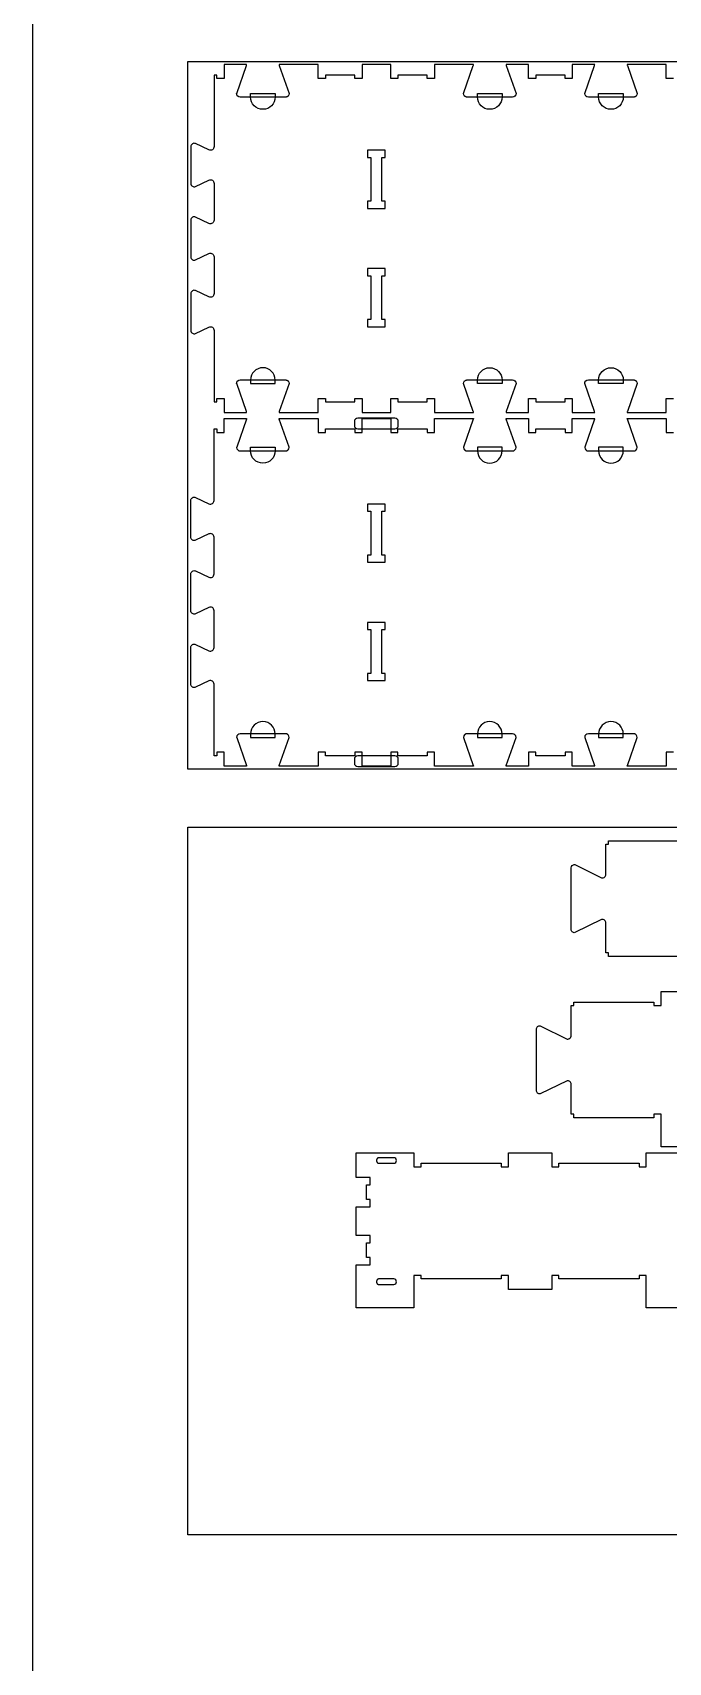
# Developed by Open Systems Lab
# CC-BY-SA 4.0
# Model space of a CAD drawing. Extents: x 0 to 4485, y 0 to 10771.
# Drawn here: x 0 to 1096, y 2810 to 5619 of the extents above; entities that cross this region are included whole.
import ezdxf

# ---------------------------------------------------------------- set-up
doc = ezdxf.new("R2010")
doc.units = 0
for name, color, linetype in [('0_SHEET_SPRUCEPLY_2440X122', 1, 'CONTINUOUS'), ('3_ANYTOOL_CUTTHROUGH_INSID', 4, 'CONTINUOUS'), ('4_ANYTOOL_CUTTHROUGH_OUTSI', 5, 'CONTINUOUS'), ('5_ANYTOOL_HALF_MILL_9MM_IN', 3, 'CONTINUOUS'), ('DONOTCUT', 7, 'CONTINUOUS')]:
    doc.layers.add(name, color=color, linetype=linetype)

msp = doc.modelspace()

# ---------------------------------------------------------------- linework, layer by layer
at = {"layer": '0_SHEET_SPRUCEPLY_2440X122'}
for points in [[(2707.5, 5569.4), (2707.5, 4349.4), (267.5, 4349.4), (267.5, 5569.4)], [(2707.5, 4249.4), (2707.5, 3029.4), (267.5, 3029.4), (267.5, 4249.4)]]:
    msp.add_lwpolyline(points, close=True, dxfattribs=at)
at = {"layer": '3_ANYTOOL_CUTTHROUGH_INSID', "color": 4}
for points in [[(607.5, 5416.7), (577.3, 5416.7), (577.3, 5404.2), (583.3, 5404.2), (583.3, 5328.7), (577.3, 5328.7), (577.3, 5316.2), (607.8, 5316.2), (607.8, 5328.7), (601.8, 5328.7), (601.8, 5404.2), (607.8, 5404.2), (607.8, 5416.7)], [(577.5, 5112.2), (607.8, 5112.2), (607.8, 5124.7), (601.8, 5124.7), (601.8, 5200.2), (607.8, 5200.2), (607.8, 5212.7), (577.3, 5212.7), (577.3, 5200.2), (583.3, 5200.2), (583.3, 5124.7), (577.3, 5124.7), (577.3, 5112.2)], [(577.3, 4806.4), (577.3, 4794.2), (583.3, 4794.2), (583.3, 4718.7), (577.3, 4718.7), (577.3, 4706.2), (607.8, 4706.2), (607.8, 4718.7), (601.8, 4718.7), (601.8, 4794.2), (607.8, 4794.2), (607.8, 4806.7), (577.3, 4806.7)], [(607.8, 4502.4), (607.8, 4514.7), (601.8, 4514.7), (601.8, 4590.2), (607.8, 4590.2), (607.8, 4602.7), (577.3, 4602.7), (577.3, 4590.2), (583.3, 4590.2), (583.3, 4514.7), (577.3, 4514.7), (577.3, 4502.2), (607.8, 4502.2)]]:
    msp.add_lwpolyline(points, close=True, dxfattribs=at)
for points in [[(622.5, 3679.7), (596.8, 3679.7), (596.7, 3679.7), (596.6, 3679.7), (596.5, 3679.7), (596.4, 3679.7), (596.3, 3679.6), (596.2, 3679.6), (596.1, 3679.6), (596, 3679.6), (595.9, 3679.6), (595.8, 3679.5), (595.7, 3679.5), (595.6, 3679.5), (595.5, 3679.4), (595.4, 3679.4), (595.3, 3679.4), (595.2, 3679.3), (595.2, 3679.3), (595.1, 3679.2), (595, 3679.2), (594.9, 3679.1), (594.8, 3679.1), (594.7, 3679), (594.6, 3678.9), (594.5, 3678.9), (594.4, 3678.8), (594.4, 3678.7), (594.3, 3678.6), (594.2, 3678.6), (594.1, 3678.5), (594, 3678.4), (594, 3678.3), (593.9, 3678.2), (593.8, 3678.1), (593.8, 3678.1), (593.7, 3678), (593.6, 3677.9), (593.6, 3677.8), (593.5, 3677.7), (593.5, 3677.6), (593.4, 3677.5), (593.3, 3677.4), (593.3, 3677.3), (593.2, 3677.2), (593.2, 3677.1), (593.2, 3677), (593.1, 3676.9), (593.1, 3676.7), (593, 3676.6), (593, 3676.5), (593, 3676.4), (593, 3676.3), (592.9, 3676.2), (592.9, 3676.1), (592.9, 3676), (592.9, 3675.9), (592.8, 3675.8), (592.8, 3675.7), (592.8, 3675.6), (592.8, 3675.5), (592.8, 3675.3), (592.8, 3675.2), (592.8, 3675.1), (592.8, 3675), (592.8, 3674.9), (592.8, 3674.8), (592.8, 3674.7), (592.8, 3674.6), (592.8, 3674.5), (592.8, 3674.4), (592.8, 3674.3), (592.8, 3674.2), (592.8, 3674.1), (592.9, 3674), (592.9, 3673.9), (592.9, 3673.7), (592.9, 3673.6), (593, 3673.5), (593, 3673.4), (593, 3673.3), (593, 3673.2), (593.1, 3673.1), (593.1, 3673), (593.2, 3672.9), (593.2, 3672.8), (593.2, 3672.7), (593.3, 3672.6), (593.3, 3672.5), (593.4, 3672.4), (593.5, 3672.3), (593.5, 3672.2), (593.6, 3672.1), (593.6, 3672), (593.7, 3671.9), (593.8, 3671.8), (593.8, 3671.7), (593.9, 3671.6), (594, 3671.5), (594, 3671.4), (594.1, 3671.4), (594.2, 3671.3), (594.3, 3671.2), (594.4, 3671.1), (594.4, 3671.1), (594.5, 3671), (594.6, 3670.9), (594.7, 3670.9), (594.8, 3670.8), (594.9, 3670.7), (595, 3670.7), (595.1, 3670.6), (595.2, 3670.6), (595.2, 3670.5), (595.3, 3670.5), (595.4, 3670.4), (595.5, 3670.4), (595.6, 3670.4), (595.7, 3670.3), (595.8, 3670.3), (595.9, 3670.3), (596, 3670.3), (596.1, 3670.2), (596.2, 3670.2), (596.3, 3670.2), (596.4, 3670.2), (596.5, 3670.2), (596.6, 3670.2), (596.7, 3670.2), (596.8, 3670.2), (622.5, 3670.2, 1)], [(622.5, 3461.2, 1), (622.5, 3470.7), (596.8, 3470.7), (596.7, 3470.7), (596.6, 3470.7), (596.5, 3470.7), (596.4, 3470.7), (596.3, 3470.6), (596.2, 3470.6), (596.1, 3470.6), (596, 3470.6), (595.9, 3470.6), (595.8, 3470.5), (595.7, 3470.5), (595.6, 3470.5), (595.5, 3470.4), (595.4, 3470.4), (595.3, 3470.4), (595.2, 3470.3), (595.2, 3470.3), (595.1, 3470.2), (595, 3470.2), (594.9, 3470.1), (594.8, 3470.1), (594.7, 3470), (594.6, 3469.9), (594.5, 3469.9), (594.4, 3469.8), (594.4, 3469.7), (594.3, 3469.6), (594.2, 3469.6), (594.1, 3469.5), (594, 3469.4), (594, 3469.3), (593.9, 3469.2), (593.8, 3469.1), (593.8, 3469.1), (593.7, 3469), (593.6, 3468.9), (593.6, 3468.8), (593.5, 3468.7), (593.5, 3468.6), (593.4, 3468.5), (593.3, 3468.4), (593.3, 3468.3), (593.2, 3468.2), (593.2, 3468.1), (593.2, 3468), (593.1, 3467.9), (593.1, 3467.7), (593, 3467.6), (593, 3467.5), (593, 3467.4), (593, 3467.3), (592.9, 3467.2), (592.9, 3467.1), (592.9, 3467), (592.9, 3466.9), (592.8, 3466.8), (592.8, 3466.7), (592.8, 3466.6), (592.8, 3466.5), (592.8, 3466.3), (592.8, 3466.2), (592.8, 3466.1), (592.8, 3466), (592.8, 3465.9), (592.8, 3465.8), (592.8, 3465.7), (592.8, 3465.6), (592.8, 3465.5), (592.8, 3465.4), (592.8, 3465.3), (592.8, 3465.2), (592.8, 3465.1), (592.9, 3465), (592.9, 3464.9), (592.9, 3464.7), (592.9, 3464.6), (593, 3464.5), (593, 3464.4), (593, 3464.3), (593, 3464.2), (593.1, 3464.1), (593.1, 3464), (593.2, 3463.9), (593.2, 3463.8), (593.2, 3463.7), (593.3, 3463.6), (593.3, 3463.5), (593.4, 3463.4), (593.5, 3463.3), (593.5, 3463.2), (593.6, 3463.1), (593.6, 3463), (593.7, 3462.9), (593.8, 3462.8), (593.8, 3462.7), (593.9, 3462.6), (594, 3462.5), (594, 3462.4), (594.1, 3462.4), (594.2, 3462.3), (594.3, 3462.2), (594.4, 3462.1), (594.4, 3462.1), (594.5, 3462), (594.6, 3461.9), (594.7, 3461.9), (594.8, 3461.8), (594.9, 3461.7), (595, 3461.7), (595.1, 3461.6), (595.2, 3461.6), (595.2, 3461.5), (595.3, 3461.5), (595.4, 3461.4), (595.5, 3461.4), (595.6, 3461.4), (595.7, 3461.3), (595.8, 3461.3), (595.9, 3461.3), (596, 3461.3), (596.1, 3461.2), (596.2, 3461.2), (596.3, 3461.2), (596.4, 3461.2), (596.5, 3461.2), (596.6, 3461.2), (596.7, 3461.2), (596.8, 3461.2)]]:
    msp.add_lwpolyline(points, format="xyb", close=True, dxfattribs=at)
at = {"layer": '4_ANYTOOL_CUTTHROUGH_OUTSI', "color": 5}
for points in [[(1104.8, 5540.2), (1092.3, 5540.2), (1092.3, 5564.2), (1042.5, 5564.2), (1025.1, 5564.2), (1025.1, 5564.2, 0.061485), (1025.3, 5562.8), (1042.2, 5514.5), (1042.2, 5514.5), (1042.2, 5514.4), (1042.2, 5514.4, -0.198912), (1040.4, 5510), (1040.3, 5509.9), (1040.2, 5509.8), (1040.1, 5509.7), (1040, 5509.6), (1039.8, 5509.5), (1039.7, 5509.4), (1039.6, 5509.3), (1039.5, 5509.2), (1039.3, 5509.1), (1039.2, 5509.1), (1039.1, 5509), (1038.9, 5508.9), (1038.8, 5508.8), (1038.7, 5508.8), (1038.5, 5508.7), (1038.4, 5508.6), (1038.2, 5508.6), (1038.1, 5508.5), (1037.9, 5508.5), (1037.8, 5508.4), (1037.6, 5508.4), (1037.5, 5508.4), (1037.3, 5508.3), (1037.2, 5508.3), (1037, 5508.3), (1036.9, 5508.2), (1036.7, 5508.2), (1036.6, 5508.2), (1036.4, 5508.2), (1036.3, 5508.2), (1036.1, 5508.2), (1036, 5508.2), (958, 5508.2, -0.414214), (951.7, 5514.4), (951.7, 5514.5), (951.8, 5514.5), (968.7, 5562.8), (968.7, 5562.8, 0.061485), (968.9, 5564.2), (930.3, 5564.2), (930.3, 5540.2), (917.8, 5540.2), (917.8, 5546.2), (867.3, 5546.2), (867.3, 5540.2), (854.8, 5540.2), (854.8, 5564.2), (816.2, 5564.2), (816.2, 5564.2, 0.061485), (816.4, 5562.8), (833.3, 5514.5), (833.3, 5514.5), (833.3, 5514.4), (833.3, 5514.4, -0.414214), (827.1, 5508.2), (749.1, 5508.2), (748.9, 5508.2), (748.8, 5508.2), (748.6, 5508.2), (748.5, 5508.2), (748.3, 5508.2), (748.2, 5508.2), (748, 5508.3), (747.9, 5508.3), (747.7, 5508.3), (747.6, 5508.4), (747.4, 5508.4), (747.3, 5508.4), (747.1, 5508.5), (747, 5508.5), (746.8, 5508.6), (746.7, 5508.6), (746.6, 5508.7), (746.4, 5508.8), (746.3, 5508.8), (746.1, 5508.9), (746, 5509), (745.9, 5509.1), (745.7, 5509.1), (745.6, 5509.2), (745.5, 5509.3), (745.4, 5509.4), (745.2, 5509.5), (745.1, 5509.6), (745, 5509.7), (744.9, 5509.8), (744.8, 5509.9), (744.7, 5510, -0.198912), (742.8, 5514.4), (742.8, 5514.5), (742.8, 5514.5), (759.7, 5562.8), (759.7, 5562.8, 0.061485), (760, 5564.2), (742.5, 5564.2), (692.8, 5564.2), (692.8, 5540.2), (680.3, 5540.2), (680.3, 5546.2), (629.8, 5546.2), (629.8, 5540.2), (617.3, 5540.2), (617.3, 5564.2), (567.8, 5564.2), (567.8, 5540.2), (555.3, 5540.2), (555.3, 5546.2), (504.8, 5546.2), (504.8, 5540.2), (492.3, 5540.2), (492.3, 5564.2), (425.1, 5564.2), (425.1, 5564.2, 0.061485), (425.3, 5562.8), (442.2, 5514.5), (442.2, 5514.5), (442.2, 5514.4), (442.2, 5514.4, -0.198912), (440.4, 5510), (440.3, 5509.9), (440.2, 5509.8), (440.1, 5509.7), (440, 5509.6), (439.8, 5509.5), (439.7, 5509.4), (439.6, 5509.3), (439.5, 5509.2), (439.3, 5509.1), (439.2, 5509.1), (439.1, 5509), (438.9, 5508.9), (438.8, 5508.8), (438.7, 5508.8), (438.5, 5508.7), (438.4, 5508.6), (438.2, 5508.6), (438.1, 5508.5), (437.9, 5508.5), (437.8, 5508.4), (437.6, 5508.4), (437.5, 5508.4), (437.3, 5508.3), (437.2, 5508.3), (437, 5508.3), (436.9, 5508.2), (436.7, 5508.2), (436.6, 5508.2), (436.4, 5508.2), (436.3, 5508.2), (436.1, 5508.2), (436, 5508.2), (358, 5508.2, -0.414214), (351.7, 5514.4), (351.7, 5514.5), (351.8, 5514.5), (368.7, 5562.8), (368.7, 5562.8, 0.061485), (368.9, 5564.2), (330.3, 5564.2), (330.3, 5540.2), (317.8, 5540.2), (317.8, 5546.2), (312.8, 5546.2), (312.8, 5422.8), (312.8, 5422.8, -0.551268), (303.9, 5417.1), (281, 5428, 0.257375), (275.5, 5427.7, 0.257375), (272.8, 5422.8), (272.8, 5359.4, 0.551268), (281, 5354.2), (303.9, 5365.1, -0.551268), (312.8, 5359.5), (312.8, 5296.1, -0.551268), (303.9, 5290.4), (281, 5301.3, 0.551268), (272.8, 5296.1), (272.8, 5232.7, 0.551268), (281, 5227.5), (303.9, 5238.4, -0.551268), (312.8, 5232.8), (312.8, 5169.4, -0.551268), (303.9, 5163.7), (281, 5174.6, 0.551268), (272.8, 5169.4), (272.8, 5106, 0.551268), (281, 5100.8), (303.9, 5111.7, -0.551268), (312.8, 5106.1), (312.8, 4982.7), (317.8, 4982.7), (317.8, 4988.7), (330.3, 4988.7), (330.3, 4964.7), (368.9, 4964.7), (368.9, 4964.7, 0.061485), (368.7, 4966.1), (351.8, 5014.3), (351.7, 5014.4), (351.7, 5014.4), (351.7, 5014.4, -0.414214), (358, 5020.7), (436, 5020.7), (436.1, 5020.7), (436.3, 5020.7), (436.4, 5020.7), (436.6, 5020.6), (436.7, 5020.6), (436.9, 5020.6), (437, 5020.6), (437.2, 5020.6), (437.3, 5020.5), (437.5, 5020.5), (437.6, 5020.4), (437.8, 5020.4), (437.9, 5020.4), (438.1, 5020.3), (438.2, 5020.3), (438.4, 5020.2), (438.5, 5020.1), (438.7, 5020.1), (438.8, 5020), (438.9, 5019.9), (439.1, 5019.9), (439.2, 5019.8), (439.3, 5019.7), (439.5, 5019.6), (439.6, 5019.5), (439.7, 5019.4), (439.8, 5019.3), (440, 5019.2), (440.1, 5019.1), (440.2, 5019), (440.3, 5018.9), (440.4, 5018.8, -0.198912), (442.2, 5014.4), (442.2, 5014.4), (442.2, 5014.3), (425.3, 4966.1), (425.3, 4966.1, 0.061485), (425.1, 4964.7), (442.5, 4964.7), (492.3, 4964.7), (492.3, 4988.7), (504.8, 4988.7), (504.8, 4982.7), (555.3, 4982.7), (555.3, 4988.7), (567.8, 4988.7), (567.8, 4964.7), (617.3, 4964.7), (617.3, 4988.7), (629.8, 4988.7), (629.8, 4982.7), (680.3, 4982.7), (680.3, 4988.7), (692.8, 4988.7), (692.8, 4964.7), (760, 4964.7), (760, 4964.7, 0.061485), (759.7, 4966.1), (742.8, 5014.3), (742.8, 5014.4), (742.8, 5014.4), (742.8, 5014.4, -0.198912), (744.7, 5018.8), (744.8, 5018.9), (744.9, 5019), (745, 5019.1), (745.1, 5019.2), (745.2, 5019.3), (745.4, 5019.4), (745.5, 5019.5), (745.6, 5019.6), (745.7, 5019.7), (745.9, 5019.8), (746, 5019.9), (746.1, 5019.9), (746.3, 5020), (746.4, 5020.1), (746.6, 5020.1), (746.7, 5020.2), (746.8, 5020.3), (747, 5020.3), (747.1, 5020.4), (747.3, 5020.4), (747.4, 5020.4), (747.6, 5020.5), (747.7, 5020.5), (747.9, 5020.6), (748, 5020.6), (748.2, 5020.6), (748.3, 5020.6), (748.5, 5020.6), (748.6, 5020.7), (748.8, 5020.7), (748.9, 5020.7), (749.1, 5020.7), (827.1, 5020.7, -0.414214), (833.3, 5014.4), (833.3, 5014.4), (833.3, 5014.3), (816.4, 4966.1), (816.4, 4966.1, 0.061485), (816.2, 4964.7), (854.8, 4964.7), (854.8, 4988.7), (867.3, 4988.7), (867.3, 4982.7), (917.8, 4982.7), (917.8, 4988.7), (930.3, 4988.7), (930.3, 4964.7), (968.9, 4964.7), (968.9, 4964.7, 0.061485), (968.7, 4966.1), (951.8, 5014.3), (951.7, 5014.4), (951.7, 5014.4), (951.7, 5014.4, -0.414214), (958, 5020.7), (1036, 5020.7), (1036.1, 5020.7), (1036.3, 5020.7), (1036.4, 5020.7), (1036.6, 5020.6), (1036.7, 5020.6), (1036.9, 5020.6), (1037, 5020.6), (1037.2, 5020.6), (1037.3, 5020.5), (1037.5, 5020.5), (1037.6, 5020.4), (1037.8, 5020.4), (1037.9, 5020.4), (1038.1, 5020.3), (1038.2, 5020.3), (1038.4, 5020.2), (1038.5, 5020.1), (1038.7, 5020.1), (1038.8, 5020), (1038.9, 5019.9), (1039.1, 5019.9), (1039.2, 5019.8), (1039.3, 5019.7), (1039.5, 5019.6), (1039.6, 5019.5), (1039.7, 5019.4), (1039.8, 5019.3), (1040, 5019.2), (1040.1, 5019.1), (1040.2, 5019), (1040.3, 5018.9), (1040.4, 5018.8, -0.198912), (1042.2, 5014.4), (1042.2, 5014.4), (1042.2, 5014.3), (1025.3, 4966.1), (1025.3, 4966.1, 0.061485), (1025.1, 4964.7), (1092.3, 4964.7), (1092.3, 4988.7), (1104.8, 4988.7)], [(1104.8, 4378.7), (1092.3, 4378.7), (1092.3, 4354.7), (1025.1, 4354.7), (1025.1, 4354.7, -0.061485), (1025.3, 4356.1), (1042.2, 4404.3), (1042.2, 4404.4), (1042.2, 4404.4), (1042.2, 4404.4, 0.198912), (1040.4, 4408.8), (1040.3, 4408.9), (1040.2, 4409), (1040.1, 4409.1), (1040, 4409.2), (1039.8, 4409.3), (1039.7, 4409.4), (1039.6, 4409.5), (1039.5, 4409.6), (1039.3, 4409.7), (1039.2, 4409.8), (1039.1, 4409.9), (1038.9, 4409.9), (1038.8, 4410), (1038.7, 4410.1), (1038.5, 4410.1), (1038.4, 4410.2), (1038.2, 4410.3), (1038.1, 4410.3), (1037.9, 4410.4), (1037.8, 4410.4), (1037.6, 4410.4), (1037.5, 4410.5), (1037.3, 4410.5), (1037.2, 4410.6), (1037, 4410.6), (1036.9, 4410.6), (1036.7, 4410.6), (1036.6, 4410.6), (1036.4, 4410.7), (1036.3, 4410.7), (1036.1, 4410.7), (1036, 4410.7), (958, 4410.7, 0.414214), (951.7, 4404.4), (951.7, 4404.4), (951.8, 4404.3), (968.7, 4356.1), (968.7, 4356.1, -0.061485), (968.9, 4354.7), (930.3, 4354.7), (930.3, 4378.7), (917.8, 4378.7), (917.8, 4372.7), (867.3, 4372.7), (867.3, 4378.7), (854.8, 4378.7), (854.8, 4354.7), (816.2, 4354.7), (816.2, 4354.7, -0.061485), (816.4, 4356.1), (833.3, 4404.3), (833.3, 4404.4), (833.3, 4404.4), (833.3, 4404.4, 0.414214), (827.1, 4410.7), (749.1, 4410.7), (748.9, 4410.7), (748.8, 4410.7), (748.6, 4410.7), (748.5, 4410.6), (748.3, 4410.6), (748.2, 4410.6), (748, 4410.6), (747.9, 4410.6), (747.7, 4410.5), (747.6, 4410.5), (747.4, 4410.4), (747.3, 4410.4), (747.1, 4410.4), (747, 4410.3), (746.8, 4410.3), (746.7, 4410.2), (746.6, 4410.1), (746.4, 4410.1), (746.3, 4410), (746.1, 4409.9), (746, 4409.9), (745.9, 4409.8), (745.7, 4409.7), (745.6, 4409.6), (745.5, 4409.5), (745.4, 4409.4), (745.2, 4409.3), (745.1, 4409.2), (745, 4409.1), (744.9, 4409), (744.8, 4408.9), (744.7, 4408.8, 0.198912), (742.8, 4404.4), (742.8, 4404.4), (742.8, 4404.3), (759.7, 4356.1), (759.7, 4356.1, -0.061485), (760, 4354.7), (742.5, 4354.7), (692.8, 4354.7), (692.8, 4378.7), (680.3, 4378.7), (680.3, 4372.7), (629.8, 4372.7), (629.8, 4378.7), (617.3, 4378.7), (617.3, 4354.7), (567.8, 4354.7), (567.8, 4378.7), (555.3, 4378.7), (555.3, 4372.7), (504.8, 4372.7), (504.8, 4378.7), (492.3, 4378.7), (492.3, 4354.7), (425.1, 4354.7), (425.1, 4354.7, -0.061485), (425.3, 4356.1), (442.2, 4404.3), (442.2, 4404.4), (442.2, 4404.4), (442.2, 4404.4, 0.198912), (440.4, 4408.8), (440.3, 4408.9), (440.2, 4409), (440.1, 4409.1), (440, 4409.2), (439.8, 4409.3), (439.7, 4409.4), (439.6, 4409.5), (439.5, 4409.6), (439.3, 4409.7), (439.2, 4409.8), (439.1, 4409.9), (438.9, 4409.9), (438.8, 4410), (438.7, 4410.1), (438.5, 4410.1), (438.4, 4410.2), (438.2, 4410.3), (438.1, 4410.3), (437.9, 4410.4), (437.8, 4410.4), (437.6, 4410.4), (437.5, 4410.5), (437.3, 4410.5), (437.2, 4410.6), (437, 4410.6), (436.9, 4410.6), (436.7, 4410.6), (436.6, 4410.6), (436.4, 4410.7), (436.3, 4410.7), (436.1, 4410.7), (436, 4410.7), (358, 4410.7, 0.414214), (351.7, 4404.4), (351.7, 4404.4), (351.8, 4404.3), (368.7, 4356.1), (368.7, 4356.1, -0.061485), (368.9, 4354.7), (330.3, 4354.7), (330.3, 4378.7), (317.8, 4378.7), (317.8, 4372.7), (312.8, 4372.7), (312.8, 4496.1), (312.8, 4496.1, 0.551268), (303.9, 4501.7), (281, 4490.8, -0.257375), (275.5, 4491.2, -0.257375), (272.8, 4496), (272.8, 4559.4, -0.551268), (281, 4564.6), (303.9, 4553.7, 0.551268), (312.8, 4559.4), (312.8, 4622.8, 0.551268), (303.9, 4628.4), (281, 4617.5, -0.551268), (272.8, 4622.7), (272.8, 4686.1, -0.551268), (281, 4691.3), (303.9, 4680.4, 0.551268), (312.8, 4686.1), (312.8, 4749.5, 0.551268), (303.9, 4755.1), (281, 4744.2, -0.551268), (272.8, 4749.4), (272.8, 4812.8, -0.551268), (281, 4818), (303.9, 4807.1, 0.551268), (312.8, 4812.8), (312.8, 4936.2), (317.8, 4936.2), (317.8, 4930.2), (330, 4930.2), (330.3, 4930.2), (330.3, 4954.2), (368.9, 4954.2), (368.9, 4954.2, -0.061485), (368.7, 4952.8), (351.8, 4904.5), (351.7, 4904.5), (351.7, 4904.4), (351.7, 4904.4, 0.414214), (358, 4898.2), (436, 4898.2), (436.1, 4898.2), (436.3, 4898.2), (436.4, 4898.2), (436.6, 4898.2), (436.7, 4898.2), (436.9, 4898.2), (437, 4898.3), (437.2, 4898.3), (437.3, 4898.3), (437.5, 4898.4), (437.6, 4898.4), (437.8, 4898.4), (437.9, 4898.5), (438.1, 4898.5), (438.2, 4898.6), (438.4, 4898.6), (438.5, 4898.7), (438.7, 4898.8), (438.8, 4898.8), (438.9, 4898.9), (439.1, 4899), (439.2, 4899.1), (439.3, 4899.1), (439.5, 4899.2), (439.6, 4899.3), (439.7, 4899.4), (439.8, 4899.5), (440, 4899.6), (440.1, 4899.7), (440.2, 4899.8), (440.3, 4899.9), (440.4, 4900, 0.198912), (442.2, 4904.4), (442.2, 4904.5), (442.2, 4904.5), (425.3, 4952.8), (425.3, 4952.8, -0.061485), (425.1, 4954.2), (442.5, 4954.2), (492.3, 4954.2), (492.3, 4930.2), (504.8, 4930.2), (504.8, 4936.2), (555.3, 4936.2), (555.3, 4930.2), (567.8, 4930.2), (567.8, 4954.2), (617.3, 4954.2), (617.3, 4930.2), (629.8, 4930.2), (629.8, 4936.2), (680.3, 4936.2), (680.3, 4930.2), (692.8, 4930.2), (692.8, 4954.2), (760, 4954.2), (760, 4954.2, -0.061485), (759.7, 4952.8), (742.8, 4904.5), (742.8, 4904.5), (742.8, 4904.4), (742.8, 4904.4, 0.198912), (744.7, 4900), (744.8, 4899.9), (744.9, 4899.8), (745, 4899.7), (745.1, 4899.6), (745.2, 4899.5), (745.4, 4899.4), (745.5, 4899.3), (745.6, 4899.2), (745.7, 4899.1), (745.9, 4899.1), (746, 4899), (746.1, 4898.9), (746.3, 4898.8), (746.4, 4898.8), (746.6, 4898.7), (746.7, 4898.6), (746.8, 4898.6), (747, 4898.5), (747.1, 4898.5), (747.3, 4898.4), (747.4, 4898.4), (747.6, 4898.4), (747.7, 4898.3), (747.9, 4898.3), (748, 4898.3), (748.2, 4898.2), (748.3, 4898.2), (748.5, 4898.2), (748.6, 4898.2), (748.8, 4898.2), (748.9, 4898.2), (749.1, 4898.2), (827.1, 4898.2, 0.414214), (833.3, 4904.4), (833.3, 4904.5), (833.3, 4904.5), (816.4, 4952.8), (816.4, 4952.8, -0.061485), (816.2, 4954.2), (854.8, 4954.2), (854.8, 4930.2), (867.3, 4930.2), (867.3, 4936.2), (917.8, 4936.2), (917.8, 4930.2), (930.3, 4930.2), (930.3, 4954.2), (968.9, 4954.2), (968.9, 4954.2, -0.061485), (968.7, 4952.8), (951.8, 4904.5), (951.7, 4904.5), (951.7, 4904.4), (951.7, 4904.4, 0.414214), (958, 4898.2), (1036, 4898.2), (1036.1, 4898.2), (1036.3, 4898.2), (1036.4, 4898.2), (1036.6, 4898.2), (1036.7, 4898.2), (1036.9, 4898.2), (1037, 4898.3), (1037.2, 4898.3), (1037.3, 4898.3), (1037.5, 4898.4), (1037.6, 4898.4), (1037.8, 4898.4), (1037.9, 4898.5), (1038.1, 4898.5), (1038.2, 4898.6), (1038.4, 4898.6), (1038.5, 4898.7), (1038.7, 4898.8), (1038.8, 4898.8), (1038.9, 4898.9), (1039.1, 4899), (1039.2, 4899.1), (1039.3, 4899.1), (1039.5, 4899.2), (1039.6, 4899.3), (1039.7, 4899.4), (1039.8, 4899.5), (1040, 4899.6), (1040.1, 4899.7), (1040.2, 4899.8), (1040.3, 4899.9), (1040.4, 4900, 0.198912), (1042.2, 4904.4), (1042.2, 4904.5), (1042.2, 4904.5), (1025.3, 4952.8), (1025.3, 4952.8, -0.061485), (1025.1, 4954.2), (1092.3, 4954.2), (1092.3, 4930.2), (1104.8, 4930.2)], [(1130.8, 4026.7), (992.8, 4026.7), (992.8, 4032.7), (988.3, 4032.7), (988.3, 4084.3), (988.3, 4084.3, 0.463455), (981, 4090.5), (981, 4090.5), (980.9, 4090.5), (934.9, 4067.8), (934.9, 4067.8, -0.218803), (930.3, 4069.1, -0.220464), (928.3, 4073.5), (928.3, 4179.3, -0.461531), (934.9, 4185), (980.9, 4162.4), (981, 4162.3), (981, 4162.3), (981, 4162.3, 0.463455), (988.3, 4168.5), (988.3, 4220.2), (992.8, 4220.2), (992.8, 4226.2), (1130.8, 4226.2)], [(1283, 3698.7), (1083.5, 3698.7), (1083.5, 3754.7), (1083.3, 3754.7), (1071, 3754.7), (1071, 3748.7), (933, 3748.7), (933, 3754.7), (928.5, 3754.7), (928.5, 3806.3), (928.5, 3806.3, 0.463455), (921.2, 3812.5), (921.2, 3812.5), (921.2, 3812.5), (875.2, 3789.8), (875.2, 3789.8, -0.218803), (870.6, 3791.1, -0.220464), (868.5, 3795.5), (868.5, 3901.3, -0.461531), (875.2, 3907), (921.2, 3884.4), (921.2, 3884.3), (921.2, 3884.3), (921.2, 3884.3, 0.220464), (926.3, 3885.7, 0.220464), (928.5, 3890.5), (928.5, 3942.2), (933, 3942.2), (933, 3948.2), (1071, 3948.2), (1071, 3942.2), (1083.5, 3942.2), (1083.5, 3966.2), (1283, 3966.2)]]:
    msp.add_lwpolyline(points, format="xyb", dxfattribs=at)
msp.add_lwpolyline([(1257.3, 3420.7), (1057.8, 3420.7), (1057.8, 3476.7), (1045.3, 3476.7), (1045.3, 3470.7), (907.3, 3470.7), (907.3, 3476.7), (894.8, 3476.7), (894.8, 3452.7), (820.3, 3452.7), (820.3, 3476.7), (807.8, 3476.7), (807.8, 3470.7), (669.8, 3470.7), (669.8, 3470.7), (669.8, 3476.7), (669.5, 3476.7), (657.5, 3476.7), (657.3, 3476.7), (657.3, 3476.4), (657.3, 3420.7), (557.8, 3420.7), (557.8, 3495.2), (581.5, 3495.2), (581.8, 3495.2), (581.8, 3507.7), (575.8, 3507.7), (575.8, 3533.2), (581.8, 3533.2), (581.8, 3545.7), (581.5, 3545.7), (557.8, 3545.7), (557.8, 3595.2), (581.5, 3595.2), (581.8, 3595.2), (581.8, 3607.7), (575.8, 3607.7), (575.8, 3633.2), (581.8, 3633.2), (581.8, 3645.7), (581.5, 3645.7), (557.8, 3645.7), (557.8, 3688.2), (657.3, 3688.2), (657.3, 3664.2), (669.8, 3664.2), (669.8, 3670.2), (807.8, 3670.2), (807.8, 3664.2), (820.3, 3664.2), (820.3, 3688.2), (894.8, 3688.2), (894.8, 3664.2), (907.3, 3664.2), (907.3, 3670.2), (1045.3, 3670.2), (1045.3, 3664.2), (1057.8, 3664.2), (1057.8, 3688.2), (1257.3, 3688.2)], dxfattribs=at)
at = {"layer": '5_ANYTOOL_HALF_MILL_9MM_IN'}
for points in [[(418.2, 5508.4, -1), (375.7, 5508.4), (375.7, 5508.7), (375.7, 5514.7), (418.2, 5514.7), (418.2, 5508.7), (418.2, 5508.4)], [(809.3, 5508.4, -1), (766.8, 5508.4), (766.8, 5508.7), (766.8, 5514.7), (809.3, 5514.7), (809.3, 5508.7), (809.3, 5508.4)], [(1018.2, 5508.4, -1), (975.7, 5508.4), (975.7, 5508.7), (975.7, 5514.7), (1018.2, 5514.7), (1018.2, 5508.7), (1018.2, 5508.4)], [(418.2, 5020.4, 1), (375.7, 5020.4), (375.7, 5020.2), (375.7, 5014.2), (418.2, 5014.2), (418.2, 5020.2), (418.2, 5020.4)], [(766.8, 5020.4, -1), (809.3, 5020.4), (809.3, 5020.2), (809.3, 5014.2), (766.8, 5014.2), (766.8, 5020.2), (766.8, 5020.4)], [(975.7, 5020.4, -1), (1018.2, 5020.4), (1018.2, 5020.2), (1018.2, 5014.2), (975.7, 5014.2), (975.7, 5020.2), (975.7, 5020.4)], [(560.7, 4954.7, 0.414214), (554.7, 4948.7), (554.7, 4942.2, 0.414214), (560.7, 4936.2), (624.4, 4936.2, 0.414214), (630.4, 4942.2), (630.4, 4948.7, 0.414214), (624.4, 4954.7)], [(418.2, 4898.4, -1), (375.7, 4898.4), (375.7, 4898.7), (375.7, 4904.7), (418.2, 4904.7), (418.2, 4898.7), (418.2, 4898.4)], [(766.8, 4898.4, 1), (809.3, 4898.4), (809.3, 4898.7), (809.3, 4904.7), (766.8, 4904.7), (766.8, 4898.7), (766.8, 4898.4)], [(975.7, 4898.4, 1), (1018.2, 4898.4), (1018.2, 4898.7), (1018.2, 4904.7), (975.7, 4904.7), (975.7, 4898.7), (975.7, 4898.4)], [(418.2, 4410.4, 1), (375.7, 4410.4), (375.7, 4410.2), (375.7, 4404.2), (418.2, 4404.2), (418.2, 4410.2), (418.2, 4410.4)], [(809.3, 4410.4, 1), (766.8, 4410.4), (766.8, 4410.2), (766.8, 4404.2), (809.3, 4404.2), (809.3, 4410.2), (809.3, 4410.4)], [(1018.2, 4410.4, 1), (975.7, 4410.4), (975.7, 4410.2), (975.7, 4404.2), (1018.2, 4404.2), (1018.2, 4410.2), (1018.2, 4410.4)], [(560.7, 4372.7, 0.414214), (554.7, 4366.7), (554.7, 4360.2, 0.414214), (560.7, 4354.2), (624.4, 4354.2, 0.414214), (630.4, 4360.2), (630.4, 4366.7, 0.414214), (624.4, 4372.7)]]:
    msp.add_lwpolyline(points, format="xyb", close=True, dxfattribs=at)
at = {"layer": 'DONOTCUT'}
msp.add_lwpolyline([(0, 0), (3183.4, 0), (3183.4, 7593.4), (0, 7593.4)], close=True, dxfattribs=at)

doc.saveas('drawing.dxf')
